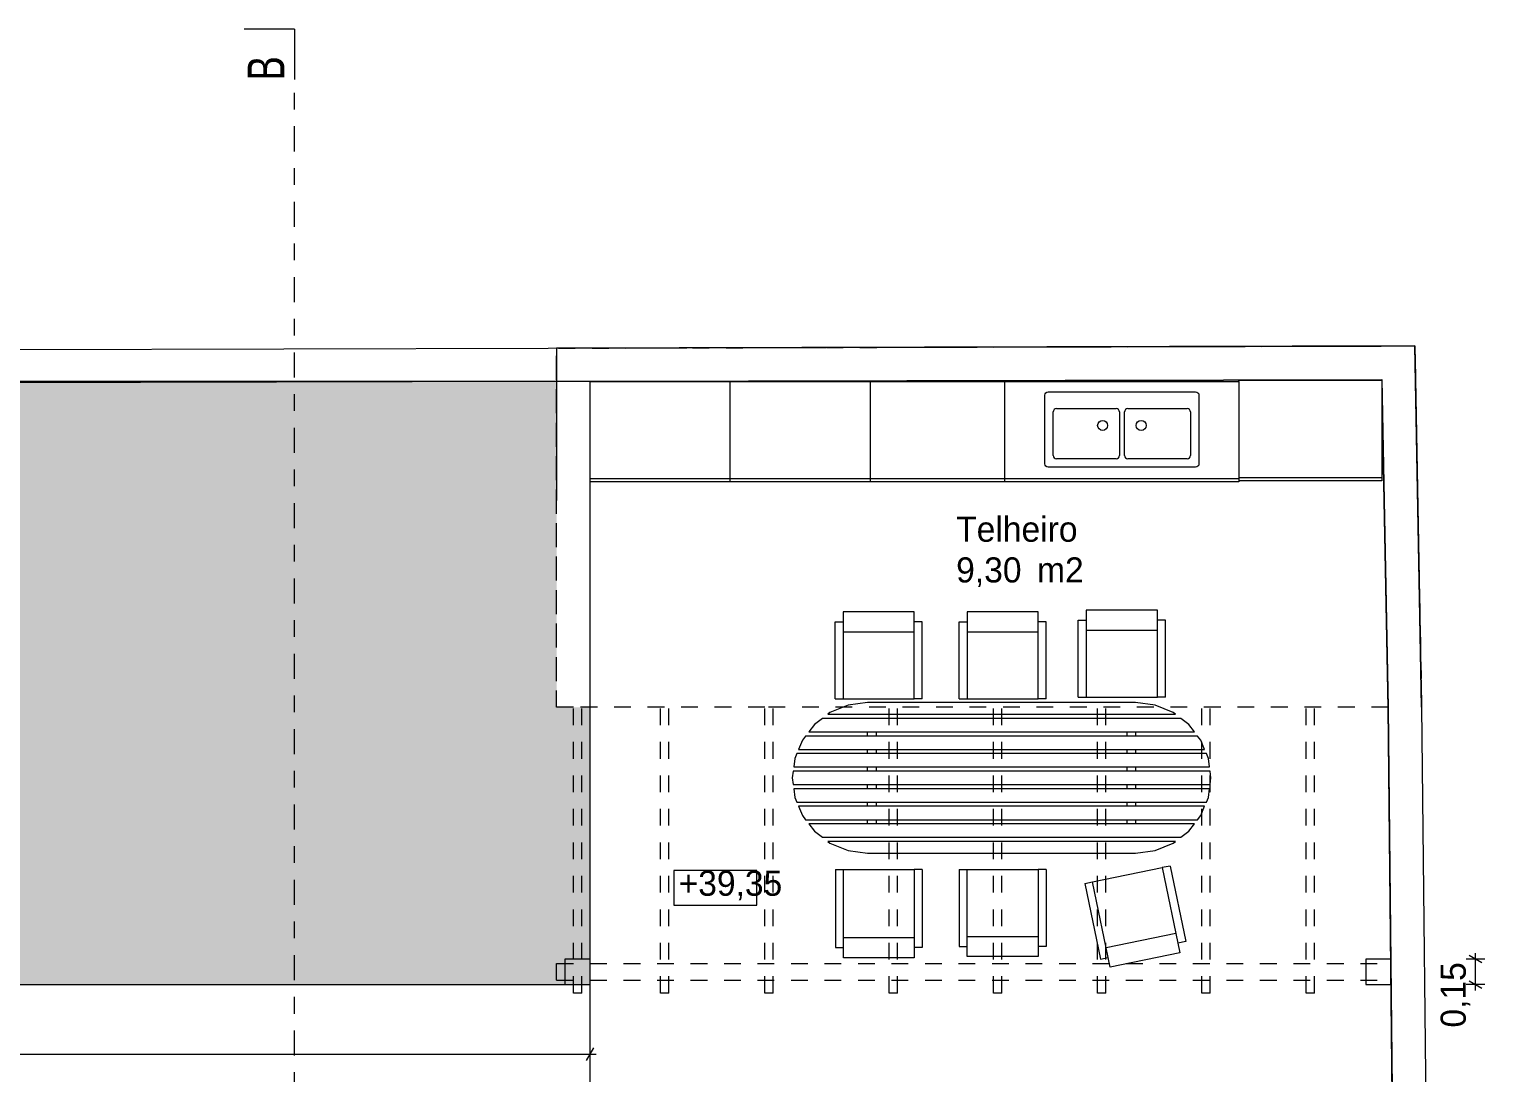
# Model space of a CAD drawing. Header units: metres. Extents: x -111189 to -108577, y -72951 to -72647.
# Drawn here: x -110702.23 to -110693.54, y -72927.33 to -72921.1 of the extents above; entities that cross this region are included whole.
import ezdxf

# ---------------------------------------------------------------- set-up
doc = ezdxf.new("R2010")
doc.units = ezdxf.units.M
doc.header["$MEASUREMENT"] = 0
doc.set_wipeout_variables(frame=1)
for name, pattern in [('Dashed', [0.423333, 0.211667, -0.211667]), ('OTK - Tracejado', [0.08, 0.04, -0.04]), ('OTK - Traço Ponto', [0.2, 0.1, -0.05, 0, -0.05]), ('OTK - Traço Ponto CORTES_ALÇ', [0.6, 0.3, -0.15, 0, -0.15]), ('Wipeout_Contour', [1, 0, -1])]:
    doc.linetypes.add(name, pattern=pattern)
for name, color, linetype in [('Planta Piso -1_1_01 - TERRENO PROPOSTO', 7, 'Continuous'), ('Planta Piso -1_1_14 - CORTES.Marcadores', 7, 'Continuous'), ('Planta Piso RC_1_0', 7, 'Continuous'), ('Planta Piso RC_1_01 - TERRENO PROPOSTO', 7, 'Continuous'), ('Planta Piso RC_1_03 - LAJES', 7, 'Continuous'), ('Planta Piso RC_1_05 - PAREDES..35', 7, 'Continuous'), ('Planta Piso RC_1_05 - PILAR', 7, 'Continuous'), ('Planta Piso RC_1_05 - VIGA', 7, 'Continuous'), ('Planta Piso RC_1_07 - MUROS', 7, 'Continuous'), ('Planta Piso RC_1_08 - EQUIPAMENTO AMOVIVEL', 7, 'Continuous'), ('Planta Piso RC_1_08 - EQUIPAMENTO FIXO', 7, 'Continuous'), ('Planta Piso RC_1_11 - ZONA_ÁREA', 7, 'Continuous'), ('Planta Piso RC_1_12 - COTAS ALTIMÉTRICAS', 7, 'Continuous'), ('Planta Piso RC_1_12 - COTAS GERAIS', 7, 'Continuous'), ('Planta Piso RC_1_14 - CORTES.Marcadores', 7, 'Continuous')]:
    doc.layers.add(name, color=color, linetype=linetype)
doc.styles.add('ESTILO_GERADO_3', font='AGENCYR.TTF')
doc.styles.add('ESTILO_GERADO_4', font='malgunsl.ttf', dxfattribs={"width": 0.8})

msp = doc.modelspace()

# ---------------------------------------------------------------- linework, layer by layer
at = {"layer": 'Planta Piso -1_1_14 - CORTES.Marcadores', "color": 7, "linetype": 'OTK - Traço Ponto CORTES_ALÇ', "lineweight": 5, "ltscale": 0.5}
msp.add_line((-110700.6481, -72943.4289), (-110700.6481, -72921.3982), dxfattribs=at)
at = {"layer": 'Planta Piso RC_1_0', "color": 7, "linetype": 'Continuous', "lineweight": 13, "ltscale": 1000, "flags": 128}
for points in [[(-110694.1544, -72923.2121), (-110698.8826, -72923.2127)], [(-110698.8826, -72923.2227), (-110694.1544, -72923.2221)], [(-110694.1544, -72923.2221), (-110694.1544, -72923.2121)]]:
    msp.add_lwpolyline(points, dxfattribs=at)
at = {"layer": 'Planta Piso RC_1_01 - TERRENO PROPOSTO', "color": 7, "linetype": 'Continuous', "lineweight": 13, "ltscale": 1000, "flags": 128}
msp.add_lwpolyline([(-110702.3946, -72928.0039), (-110702.1856, -72928.0039), (-110701.8918, -72928.0039), (-110701.7309, -72928.0039), (-110701.4294, -72928.0039), (-110701.3486, -72928.0039), (-110700.8988, -72928.0039), (-110700.3682, -72928.0039), (-110698.8812, -72928.0039), (-110698.8813, -72927.6677), (-110698.8813, -72927.6287), (-110698.8826, -72923.2036), (-110701.4139, -72923.2036), (-110701.453, -72923.2036), (-110701.767, -72923.2036), (-110703.1305, -72923.2036)], dxfattribs=at)
at = {"layer": 'Planta Piso RC_1_03 - LAJES', "color": 7, "linetype": 'Continuous', "lineweight": 13, "ltscale": 1000, "flags": 128}
msp.add_lwpolyline([(-110708.8326, -72926.8039), (-110698.8826, -72926.8039), (-110698.8826, -72923.2031), (-110694.1544, -72923.1921), (-110694.1169, -72925.1528), (-110694.0871, -72928.0039), (-110697.6826, -72928.0039), (-110698.8826, -72928.0039), (-110708.8326, -72928.0039)], close=True, dxfattribs=at)
at = {"layer": 'Planta Piso RC_1_05 - PAREDES..35', "color": 7, "linetype": 'Continuous', "lineweight": 20, "ltscale": 1000, "flags": 128}
for points in [[(-110693.9582, -72922.9906), (-110699.0826, -72923.004)], [(-110699.0826, -72923.004), (-110699.0826, -72923.2019)], [(-110693.917, -72925.149), (-110693.9582, -72922.9906)], [(-110699.0826, -72923.2019), (-110699.0826, -72923.9135)], [(-110698.8826, -72923.2014), (-110694.1544, -72923.1912)], [(-110698.8826, -72923.2127), (-110698.8826, -72923.2014)], [(-110694.1544, -72923.1912), (-110694.117, -72925.149)], [(-110698.8826, -72923.9135), (-110698.8826, -72923.2227)]]:
    msp.add_lwpolyline(points, dxfattribs=at)
at = {"layer": 'Planta Piso RC_1_05 - PILAR', "color": 7, "linetype": 'Continuous', "lineweight": 13, "ltscale": 1000, "flags": 128}
for points in [[(-110699.0326, -72926.8039), (-110698.8826, -72926.8039), (-110698.8826, -72926.6539), (-110699.0326, -72926.6539)], [(-110694.2497, -72926.8039), (-110694.0997, -72926.8039), (-110694.0997, -72926.6539), (-110694.2497, -72926.6539)]]:
    msp.add_lwpolyline(points, close=True, dxfattribs=at)
at = {"layer": 'Planta Piso RC_1_05 - VIGA', "color": 7, "linetype": 'OTK - Tracejado', "lineweight": 13, "ltscale": 1000}
for p, q in [((-110699.0826, -72923.004), (-110693.9582, -72922.9906)), ((-110693.9582, -72922.9906), (-110693.917, -72925.149)), ((-110694.0997, -72926.7789), (-110694.0997, -72926.6789))]:
    msp.add_line(p, q, dxfattribs=at)
at = {"layer": 'Planta Piso RC_1_05 - VIGA', "color": 7, "linetype": 'OTK - Traço Ponto', "lineweight": 13, "ltscale": 1000}
for p, q in [((-110699.0826, -72923.004), (-110693.9582, -72922.9906)), ((-110693.9582, -72922.9906), (-110693.917, -72925.149))]:
    msp.add_line(p, q, dxfattribs=at)
at = {"layer": 'Planta Piso RC_1_05 - VIGA', "color": 7, "linetype": 'OTK - Tracejado', "lineweight": 13, "ltscale": 0.8}
for p, q in [((-110699.0826, -72925.149), (-110699.0826, -72923.004)), ((-110698.9826, -72925.149), (-110699.0826, -72925.149))]:
    msp.add_line(p, q, dxfattribs=at)
at = {"layer": 'Planta Piso RC_1_05 - VIGA', "color": 7, "linetype": 'OTK - Tracejado', "lineweight": 13, "ltscale": 0.65}
for p, q in [((-110698.9826, -72926.8558), (-110698.9826, -72925.149)), ((-110698.9826, -72926.8558), (-110698.9826, -72925.149)), ((-110698.9326, -72926.8558), (-110698.9326, -72925.149)), ((-110698.4616, -72926.8558), (-110698.4616, -72925.149)), ((-110698.4616, -72926.8558), (-110698.4616, -72925.149)), ((-110698.4116, -72926.8558), (-110698.4116, -72925.149)), ((-110697.8391, -72926.8558), (-110697.8391, -72925.149)), ((-110697.8391, -72926.8558), (-110697.8391, -72925.149)), ((-110697.7891, -72926.8558), (-110697.7891, -72925.149)), ((-110697.0972, -72926.8558), (-110697.0972, -72925.149)), ((-110697.0972, -72926.8558), (-110697.0972, -72925.149)), ((-110697.0472, -72926.8558), (-110697.0472, -72925.149)), ((-110696.4747, -72926.8558), (-110696.4747, -72925.149)), ((-110696.4747, -72926.8558), (-110696.4747, -72925.149)), ((-110696.4247, -72926.8558), (-110696.4247, -72925.149)), ((-110695.8528, -72926.8558), (-110695.8528, -72925.149)), ((-110695.8528, -72926.8558), (-110695.8528, -72925.149)), ((-110695.8028, -72926.8558), (-110695.8028, -72925.149)), ((-110695.2297, -72926.8558), (-110695.2297, -72925.149)), ((-110695.2297, -72926.8558), (-110695.2297, -72925.149)), ((-110695.1797, -72926.8558), (-110695.1797, -72925.149)), ((-110694.6065, -72926.8558), (-110694.6065, -72925.149)), ((-110694.6065, -72926.8558), (-110694.6065, -72925.149)), ((-110694.5565, -72926.8558), (-110694.5565, -72925.149)), ((-110699.0826, -72926.6789), (-110694.0997, -72926.6789)), ((-110699.0826, -72926.7789), (-110699.0826, -72926.6789)), ((-110699.0826, -72926.6789), (-110694.0997, -72926.6789)), ((-110699.0826, -72926.7789), (-110694.0997, -72926.7789)), ((-110698.9326, -72926.8558), (-110698.9826, -72926.8558)), ((-110698.4116, -72926.8558), (-110698.4616, -72926.8558)), ((-110697.7891, -72926.8558), (-110697.8391, -72926.8558)), ((-110697.0472, -72926.8558), (-110697.0972, -72926.8558)), ((-110696.4247, -72926.8558), (-110696.4747, -72926.8558)), ((-110695.8028, -72926.8558), (-110695.8528, -72926.8558)), ((-110695.1797, -72926.8558), (-110695.2297, -72926.8558)), ((-110694.5565, -72926.8558), (-110694.6065, -72926.8558))]:
    msp.add_line(p, q, dxfattribs=at)
at = {"layer": 'Planta Piso RC_1_05 - VIGA', "color": 7, "linetype": 'OTK - Tracejado', "lineweight": 13, "ltscale": 0.65, "flags": 128}
msp.add_lwpolyline([(-110694.117, -72925.149), (-110697.8391, -72925.149)], dxfattribs=at)
at = {"layer": 'Planta Piso RC_1_07 - MUROS', "color": 7, "linetype": 'Continuous', "lineweight": 13, "ltscale": 1000, "flags": 128}
for points in [[(-110713.8433, -72942.2934), (-110713.797, -72929.3572), (-110713.8687, -72925.9698), (-110713.9291, -72923.117), (-110713.9337, -72922.8998), (-110713.7168, -72922.9132), (-110711.3042, -72923.0617), (-110708.9644, -72922.99), (-110703.8707, -72923.0157), (-110699.1326, -72923.0041), (-110694.1582, -72922.9912), (-110693.9582, -72922.9906), (-110693.9544, -72923.1883), (-110693.917, -72925.149), (-110693.8845, -72928.2538), (-110693.8574, -72933.6408), (-110693.8283, -72939.4405)], [(-110699.0826, -72923.2036), (-110699.1321, -72923.2037), (-110704.0024, -72923.2151), (-110708.9583, -72923.1899), (-110711.2999, -72923.2623), (-110713.7291, -72923.1128), (-110713.6684, -72925.9822), (-110713.5973, -72929.3402), (-110713.6433, -72942.2934)], [(-110694.0283, -72939.4405), (-110694.0572, -72933.6849), (-110694.0845, -72928.2558), (-110694.1169, -72925.1528), (-110694.1544, -72923.1921), (-110698.8826, -72923.2031)]]:
    msp.add_lwpolyline(points, dxfattribs=at)
at = {"layer": 'Planta Piso RC_1_08 - EQUIPAMENTO AMOVIVEL', "color": 7, "linetype": 'Continuous', "lineweight": 13, "ltscale": 1000}
for p, q in [((-110695.0045, -72923.2599), (-110695.0045, -72923.2455)), ((-110695.0045, -72923.2455), (-110694.987, -72923.2455)), ((-110695.0045, -72923.2744), (-110695.0045, -72923.2599)), ((-110695.0045, -72923.2599), (-110694.987, -72923.2599)), ((-110695.0045, -72923.2744), (-110695.0045, -72923.7497)), ((-110694.293, -72923.2744), (-110695.0045, -72923.2744)), ((-110695.0045, -72923.7209), (-110695.0045, -72923.2744)), ((-110695.0045, -72923.2744), (-110694.987, -72923.2744)), ((-110694.987, -72923.2455), (-110694.293, -72923.2455)), ((-110694.987, -72923.2599), (-110694.293, -72923.2599)), ((-110694.987, -72923.7209), (-110694.987, -72923.2744)), ((-110694.987, -72923.2744), (-110694.293, -72923.2744)), ((-110694.9695, -72923.2744), (-110694.9695, -72923.7209)), ((-110694.6662, -72923.7209), (-110694.6662, -72923.2744)), ((-110694.6312, -72923.7209), (-110694.6312, -72923.2744)), ((-110694.328, -72923.2744), (-110694.328, -72923.7209)), ((-110694.3105, -72923.7209), (-110694.3105, -72923.2744)), ((-110694.293, -72923.2599), (-110694.293, -72923.2455)), ((-110694.293, -72923.2744), (-110694.293, -72923.2599)), ((-110694.293, -72923.7497), (-110694.293, -72923.2744)), ((-110694.293, -72923.7209), (-110694.293, -72923.2744)), ((-110694.9537, -72923.3002), (-110694.954, -72923.3018)), ((-110694.954, -72923.3018), (-110694.954, -72923.3027)), ((-110694.954, -72923.3027), (-110694.954, -72923.6927)), ((-110694.9532, -72923.2987), (-110694.9537, -72923.3002)), ((-110694.9524, -72923.2973), (-110694.9532, -72923.2987)), ((-110694.9513, -72923.2961), (-110694.9524, -72923.2973)), ((-110694.9501, -72923.295), (-110694.9513, -72923.2961)), ((-110694.9487, -72923.2942), (-110694.9501, -72923.295)), ((-110694.9472, -72923.2937), (-110694.9487, -72923.2942)), ((-110694.9456, -72923.2934), (-110694.9472, -72923.2937)), ((-110694.9448, -72923.2934), (-110694.9456, -72923.2934)), ((-110694.6877, -72923.2934), (-110694.9448, -72923.2934)), ((-110694.9393, -72923.3228), (-110694.9393, -72923.3102)), ((-110694.9393, -72923.3102), (-110694.6971, -72923.3102)), ((-110694.6971, -72923.3228), (-110694.9393, -72923.3228)), ((-110694.9393, -72923.359), (-110694.9393, -72923.3463)), ((-110694.9393, -72923.3463), (-110694.6971, -72923.3463)), ((-110694.6971, -72923.359), (-110694.9393, -72923.359)), ((-110694.6971, -72923.3102), (-110694.6971, -72923.3228)), ((-110694.6971, -72923.3463), (-110694.6971, -72923.359)), ((-110694.6869, -72923.2934), (-110694.6877, -72923.2934)), ((-110694.6853, -72923.2937), (-110694.6869, -72923.2934)), ((-110694.6838, -72923.2942), (-110694.6853, -72923.2937)), ((-110694.6824, -72923.295), (-110694.6838, -72923.2942)), ((-110694.6811, -72923.2961), (-110694.6824, -72923.295)), ((-110694.6801, -72923.2973), (-110694.6811, -72923.2961)), ((-110694.6793, -72923.2987), (-110694.6801, -72923.2973)), ((-110694.6787, -72923.3002), (-110694.6793, -72923.2987)), ((-110694.6785, -72923.3018), (-110694.6787, -72923.3002)), ((-110694.6785, -72923.3027), (-110694.6785, -72923.3018)), ((-110694.6785, -72923.6927), (-110694.6785, -72923.3027)), ((-110694.6161, -72923.3002), (-110694.6164, -72923.3018)), ((-110694.6164, -72923.3018), (-110694.6164, -72923.3027)), ((-110694.6164, -72923.3027), (-110694.6164, -72923.6927)), ((-110694.6156, -72923.2987), (-110694.6161, -72923.3002)), ((-110694.6148, -72923.2973), (-110694.6156, -72923.2987)), ((-110694.6137, -72923.2961), (-110694.6148, -72923.2973)), ((-110694.6125, -72923.295), (-110694.6137, -72923.2961)), ((-110694.6111, -72923.2942), (-110694.6125, -72923.295)), ((-110694.6096, -72923.2937), (-110694.6111, -72923.2942)), ((-110694.608, -72923.2934), (-110694.6096, -72923.2937)), ((-110694.6072, -72923.2934), (-110694.608, -72923.2934)), ((-110694.3501, -72923.2934), (-110694.6072, -72923.2934)), ((-110694.6017, -72923.3228), (-110694.6017, -72923.3102)), ((-110694.6017, -72923.3102), (-110694.3596, -72923.3102)), ((-110694.3596, -72923.3228), (-110694.6017, -72923.3228)), ((-110694.6017, -72923.359), (-110694.6017, -72923.3463)), ((-110694.6017, -72923.3463), (-110694.3596, -72923.3463)), ((-110694.3596, -72923.359), (-110694.6017, -72923.359)), ((-110694.3596, -72923.3102), (-110694.3596, -72923.3228)), ((-110694.3596, -72923.3463), (-110694.3596, -72923.359)), ((-110694.3493, -72923.2934), (-110694.3501, -72923.2934)), ((-110694.3477, -72923.2937), (-110694.3493, -72923.2934)), ((-110694.3462, -72923.2942), (-110694.3477, -72923.2937)), ((-110694.3448, -72923.295), (-110694.3462, -72923.2942)), ((-110694.3436, -72923.2961), (-110694.3448, -72923.295)), ((-110694.3425, -72923.2973), (-110694.3436, -72923.2961)), ((-110694.3417, -72923.2987), (-110694.3425, -72923.2973)), ((-110694.3412, -72923.3002), (-110694.3417, -72923.2987)), ((-110694.3409, -72923.3018), (-110694.3412, -72923.3002)), ((-110694.3409, -72923.3027), (-110694.3409, -72923.3018)), ((-110694.3409, -72923.6927), (-110694.3409, -72923.3027)), ((-110694.9393, -72923.3951), (-110694.9393, -72923.3825)), ((-110694.9393, -72923.3825), (-110694.6971, -72923.3825)), ((-110694.6971, -72923.3951), (-110694.9393, -72923.3951)), ((-110694.9393, -72923.4312), (-110694.9393, -72923.4186)), ((-110694.9393, -72923.4186), (-110694.6971, -72923.4186)), ((-110694.6971, -72923.4312), (-110694.9393, -72923.4312)), ((-110694.9384, -72923.4679), (-110694.9384, -72923.4548)), ((-110694.9384, -72923.4548), (-110694.6971, -72923.4548)), ((-110694.6971, -72923.3825), (-110694.6971, -72923.3951)), ((-110694.6971, -72923.4186), (-110694.6971, -72923.4312)), ((-110694.6971, -72923.4548), (-110694.6971, -72923.4679)), ((-110694.6017, -72923.3951), (-110694.6017, -72923.3825)), ((-110694.6017, -72923.3825), (-110694.3596, -72923.3825)), ((-110694.3596, -72923.3951), (-110694.6017, -72923.3951)), ((-110694.6017, -72923.4312), (-110694.6017, -72923.4186)), ((-110694.6017, -72923.4186), (-110694.3596, -72923.4186)), ((-110694.3596, -72923.4312), (-110694.6017, -72923.4312)), ((-110694.6008, -72923.4679), (-110694.6008, -72923.4548)), ((-110694.6008, -72923.4548), (-110694.3596, -72923.4548)), ((-110694.3596, -72923.3825), (-110694.3596, -72923.3951)), ((-110694.3596, -72923.4186), (-110694.3596, -72923.4312)), ((-110694.3596, -72923.4548), (-110694.3596, -72923.4679)), ((-110694.9393, -72923.5035), (-110694.9393, -72923.4909)), ((-110694.9393, -72923.4909), (-110694.6971, -72923.4909)), ((-110694.6971, -72923.5035), (-110694.9393, -72923.5035)), ((-110694.9393, -72923.5397), (-110694.9393, -72923.527)), ((-110694.9393, -72923.527), (-110694.6971, -72923.527)), ((-110694.6971, -72923.5397), (-110694.9393, -72923.5397)), ((-110694.6971, -72923.4679), (-110694.9384, -72923.4679)), ((-110694.6971, -72923.4909), (-110694.6971, -72923.5035)), ((-110694.6971, -72923.527), (-110694.6971, -72923.5397)), ((-110694.6017, -72923.5035), (-110694.6017, -72923.4909)), ((-110694.6017, -72923.4909), (-110694.3596, -72923.4909)), ((-110694.3596, -72923.5035), (-110694.6017, -72923.5035)), ((-110694.6017, -72923.5397), (-110694.6017, -72923.527)), ((-110694.6017, -72923.527), (-110694.3596, -72923.527)), ((-110694.3596, -72923.5397), (-110694.6017, -72923.5397)), ((-110694.3596, -72923.4679), (-110694.6008, -72923.4679)), ((-110694.3596, -72923.4909), (-110694.3596, -72923.5035)), ((-110694.3596, -72923.527), (-110694.3596, -72923.5397)), ((-110694.9393, -72923.5758), (-110694.9393, -72923.5632)), ((-110694.9393, -72923.5632), (-110694.6971, -72923.5632)), ((-110694.6971, -72923.5758), (-110694.9393, -72923.5758)), ((-110694.9393, -72923.6119), (-110694.9393, -72923.5993)), ((-110694.9393, -72923.5993), (-110694.6971, -72923.5993)), ((-110694.6971, -72923.6119), (-110694.9393, -72923.6119)), ((-110694.9393, -72923.6481), (-110694.9393, -72923.6355)), ((-110694.9393, -72923.6355), (-110694.6971, -72923.6355)), ((-110694.6971, -72923.5632), (-110694.6971, -72923.5758)), ((-110694.6971, -72923.5993), (-110694.6971, -72923.6119)), ((-110694.6971, -72923.6355), (-110694.6971, -72923.6481)), ((-110694.6017, -72923.5758), (-110694.6017, -72923.5632)), ((-110694.6017, -72923.5632), (-110694.3596, -72923.5632)), ((-110694.3596, -72923.5758), (-110694.6017, -72923.5758)), ((-110694.6017, -72923.6119), (-110694.6017, -72923.5993)), ((-110694.6017, -72923.5993), (-110694.3596, -72923.5993)), ((-110694.3596, -72923.6119), (-110694.6017, -72923.6119)), ((-110694.6017, -72923.6481), (-110694.6017, -72923.6355)), ((-110694.6017, -72923.6355), (-110694.3596, -72923.6355)), ((-110694.3596, -72923.5632), (-110694.3596, -72923.5758)), ((-110694.3596, -72923.5993), (-110694.3596, -72923.6119)), ((-110694.3596, -72923.6355), (-110694.3596, -72923.6481)), ((-110695.0045, -72923.7353), (-110695.0045, -72923.7209)), ((-110695.0045, -72923.7209), (-110694.987, -72923.7209)), ((-110694.987, -72923.7209), (-110694.9695, -72923.7209)), ((-110694.9695, -72923.7209), (-110694.6662, -72923.7209)), ((-110694.954, -72923.6927), (-110694.954, -72923.6935)), ((-110694.954, -72923.6935), (-110694.9537, -72923.6951)), ((-110694.9537, -72923.6951), (-110694.9532, -72923.6966)), ((-110694.9532, -72923.6966), (-110694.9524, -72923.698)), ((-110694.9524, -72923.698), (-110694.9513, -72923.6993)), ((-110694.9513, -72923.6993), (-110694.9501, -72923.7003)), ((-110694.9501, -72923.7003), (-110694.9487, -72923.7011)), ((-110694.9487, -72923.7011), (-110694.9472, -72923.7017)), ((-110694.9472, -72923.7017), (-110694.9456, -72923.7019)), ((-110694.9456, -72923.7019), (-110694.9448, -72923.7019)), ((-110694.9448, -72923.7019), (-110694.6877, -72923.7019)), ((-110694.6971, -72923.6481), (-110694.9393, -72923.6481)), ((-110694.9393, -72923.6842), (-110694.9393, -72923.6716)), ((-110694.9393, -72923.6716), (-110694.6971, -72923.6716)), ((-110694.6971, -72923.6842), (-110694.9393, -72923.6842)), ((-110694.6971, -72923.6716), (-110694.6971, -72923.6842)), ((-110694.6877, -72923.7019), (-110694.6869, -72923.7019)), ((-110694.6869, -72923.7019), (-110694.6853, -72923.7017)), ((-110694.6853, -72923.7017), (-110694.6838, -72923.7011)), ((-110694.6838, -72923.7011), (-110694.6824, -72923.7003)), ((-110694.6824, -72923.7003), (-110694.6811, -72923.6993)), ((-110694.6811, -72923.6993), (-110694.6801, -72923.698)), ((-110694.6801, -72923.698), (-110694.6793, -72923.6966)), ((-110694.6793, -72923.6966), (-110694.6787, -72923.6951)), ((-110694.6787, -72923.6951), (-110694.6785, -72923.6935)), ((-110694.6785, -72923.6935), (-110694.6785, -72923.6927)), ((-110694.6662, -72923.7209), (-110694.6312, -72923.7209)), ((-110694.6312, -72923.7209), (-110694.328, -72923.7209)), ((-110694.6164, -72923.6927), (-110694.6164, -72923.6935)), ((-110694.6164, -72923.6935), (-110694.6161, -72923.6951)), ((-110694.6161, -72923.6951), (-110694.6156, -72923.6966)), ((-110694.6156, -72923.6966), (-110694.6148, -72923.698)), ((-110694.6148, -72923.698), (-110694.6137, -72923.6993)), ((-110694.6137, -72923.6993), (-110694.6125, -72923.7003)), ((-110694.6125, -72923.7003), (-110694.6111, -72923.7011)), ((-110694.6111, -72923.7011), (-110694.6096, -72923.7017)), ((-110694.6096, -72923.7017), (-110694.608, -72923.7019)), ((-110694.608, -72923.7019), (-110694.6072, -72923.7019)), ((-110694.6072, -72923.7019), (-110694.3501, -72923.7019)), ((-110694.3596, -72923.6481), (-110694.6017, -72923.6481)), ((-110694.6017, -72923.6842), (-110694.6017, -72923.6716)), ((-110694.6017, -72923.6716), (-110694.3596, -72923.6716)), ((-110694.3596, -72923.6842), (-110694.6017, -72923.6842)), ((-110694.3596, -72923.6716), (-110694.3596, -72923.6842)), ((-110694.3501, -72923.7019), (-110694.3493, -72923.7019)), ((-110694.3493, -72923.7019), (-110694.3477, -72923.7017)), ((-110694.3477, -72923.7017), (-110694.3462, -72923.7011)), ((-110694.3462, -72923.7011), (-110694.3448, -72923.7003)), ((-110694.3448, -72923.7003), (-110694.3436, -72923.6993)), ((-110694.3436, -72923.6993), (-110694.3425, -72923.698)), ((-110694.3425, -72923.698), (-110694.3417, -72923.6966)), ((-110694.3417, -72923.6966), (-110694.3412, -72923.6951)), ((-110694.3412, -72923.6951), (-110694.3409, -72923.6935)), ((-110694.3409, -72923.6935), (-110694.3409, -72923.6927)), ((-110694.328, -72923.7209), (-110694.3105, -72923.7209)), ((-110694.3105, -72923.7209), (-110694.293, -72923.7209)), ((-110694.293, -72923.7353), (-110694.293, -72923.7209)), ((-110695.0045, -72923.7641), (-110695.0045, -72923.7353)), ((-110695.0045, -72923.7353), (-110694.987, -72923.7353)), ((-110695.0045, -72923.7497), (-110694.8782, -72923.7497)), ((-110695.0045, -72923.7641), (-110694.987, -72923.7641)), ((-110694.987, -72923.7353), (-110694.293, -72923.7353)), ((-110694.987, -72923.7641), (-110694.293, -72923.7641)), ((-110694.8798, -72923.7497), (-110694.8765, -72923.7555)), ((-110694.8782, -72923.7497), (-110694.8798, -72923.7497)), ((-110694.8782, -72923.7497), (-110694.8415, -72923.7497)), ((-110694.8782, -72923.7497), (-110694.8741, -72923.7555)), ((-110694.8732, -72923.7555), (-110694.8765, -72923.7555)), ((-110694.8741, -72923.7555), (-110694.8699, -72923.7555)), ((-110694.8699, -72923.7555), (-110694.8732, -72923.7555)), ((-110694.8732, -72923.7555), (-110694.8732, -72923.7612)), ((-110694.8699, -72923.7612), (-110694.8732, -72923.7612)), ((-110694.8699, -72923.7555), (-110694.8498, -72923.7555)), ((-110694.8699, -72923.7555), (-110694.8699, -72923.7612)), ((-110694.8699, -72923.7612), (-110694.8633, -72923.7612)), ((-110694.8633, -72923.7612), (-110694.8564, -72923.7612)), ((-110694.8633, -72923.7612), (-110694.8633, -72923.767)), ((-110694.8633, -72923.767), (-110694.8633, -72923.7641)), ((-110694.8633, -72923.7699), (-110694.8633, -72923.767)), ((-110694.8633, -72923.767), (-110694.8564, -72923.767)), ((-110694.8633, -72923.7699), (-110694.8564, -72923.7699)), ((-110694.8564, -72923.7612), (-110694.8498, -72923.7612)), ((-110694.8564, -72923.767), (-110694.8564, -72923.7612)), ((-110694.8564, -72923.767), (-110694.8564, -72923.7641)), ((-110694.8564, -72923.7699), (-110694.8564, -72923.767)), ((-110694.8465, -72923.7555), (-110694.8498, -72923.7555)), ((-110694.8498, -72923.7555), (-110694.8456, -72923.7555)), ((-110694.8498, -72923.7612), (-110694.8498, -72923.7555)), ((-110694.8465, -72923.7612), (-110694.8498, -72923.7612)), ((-110694.8465, -72923.7555), (-110694.8465, -72923.7612)), ((-110694.8456, -72923.7555), (-110694.8415, -72923.7497)), ((-110694.8432, -72923.7555), (-110694.8456, -72923.7555)), ((-110694.8399, -72923.7497), (-110694.8432, -72923.7555)), ((-110694.8399, -72923.7497), (-110694.8415, -72923.7497)), ((-110694.8415, -72923.7497), (-110694.7942, -72923.7497)), ((-110694.7958, -72923.7497), (-110694.7925, -72923.7555)), ((-110694.7942, -72923.7497), (-110694.7958, -72923.7497)), ((-110694.7942, -72923.7497), (-110694.7575, -72923.7497)), ((-110694.7942, -72923.7497), (-110694.7901, -72923.7555)), ((-110694.7901, -72923.7555), (-110694.7925, -72923.7555)), ((-110694.7901, -72923.7555), (-110694.786, -72923.7555)), ((-110694.7892, -72923.7555), (-110694.7892, -72923.7612)), ((-110694.786, -72923.7555), (-110694.7892, -72923.7555)), ((-110694.786, -72923.7612), (-110694.7892, -72923.7612)), ((-110694.786, -72923.7555), (-110694.7658, -72923.7555)), ((-110694.786, -72923.7555), (-110694.786, -72923.7612)), ((-110694.786, -72923.7612), (-110694.7794, -72923.7612)), ((-110694.7794, -72923.7612), (-110694.7724, -72923.7612)), ((-110694.7794, -72923.7612), (-110694.7794, -72923.767)), ((-110694.7794, -72923.767), (-110694.7794, -72923.7641)), ((-110694.7794, -72923.7699), (-110694.7794, -72923.767)), ((-110694.7794, -72923.767), (-110694.7724, -72923.767)), ((-110694.7794, -72923.7699), (-110694.7724, -72923.7699)), ((-110694.7724, -72923.7612), (-110694.7658, -72923.7612)), ((-110694.7724, -72923.767), (-110694.7724, -72923.7612)), ((-110694.7724, -72923.767), (-110694.7724, -72923.7641)), ((-110694.7724, -72923.7699), (-110694.7724, -72923.767)), ((-110694.7626, -72923.7555), (-110694.7658, -72923.7555)), ((-110694.7658, -72923.7555), (-110694.7617, -72923.7555)), ((-110694.7658, -72923.7612), (-110694.7658, -72923.7555)), ((-110694.7626, -72923.7612), (-110694.7658, -72923.7612)), ((-110694.7626, -72923.7555), (-110694.7626, -72923.7612)), ((-110694.7617, -72923.7555), (-110694.7575, -72923.7497)), ((-110694.7592, -72923.7555), (-110694.7617, -72923.7555)), ((-110694.7559, -72923.7497), (-110694.7592, -72923.7555)), ((-110694.7559, -72923.7497), (-110694.7575, -72923.7497)), ((-110694.7575, -72923.7497), (-110694.456, -72923.7497)), ((-110694.5251, -72923.7612), (-110694.5251, -72923.767)), ((-110694.5181, -72923.7612), (-110694.5251, -72923.7612)), ((-110694.5251, -72923.767), (-110694.5251, -72923.7641)), ((-110694.5251, -72923.7699), (-110694.5251, -72923.767)), ((-110694.5251, -72923.767), (-110694.5181, -72923.767)), ((-110694.5251, -72923.7699), (-110694.5181, -72923.7699)), ((-110694.5181, -72923.767), (-110694.5181, -72923.7612)), ((-110694.5181, -72923.767), (-110694.5181, -72923.7641)), ((-110694.5181, -72923.7699), (-110694.5181, -72923.767)), ((-110694.4576, -72923.7497), (-110694.4543, -72923.7555)), ((-110694.456, -72923.7497), (-110694.4576, -72923.7497)), ((-110694.456, -72923.7497), (-110694.4193, -72923.7497)), ((-110694.456, -72923.7497), (-110694.4518, -72923.7555)), ((-110694.4509, -72923.7555), (-110694.4543, -72923.7555)), ((-110694.4518, -72923.7555), (-110694.4477, -72923.7555)), ((-110694.4509, -72923.7555), (-110694.4509, -72923.7612)), ((-110694.4477, -72923.7555), (-110694.4509, -72923.7555)), ((-110694.4477, -72923.7612), (-110694.4509, -72923.7612)), ((-110694.4477, -72923.7555), (-110694.4275, -72923.7555)), ((-110694.4477, -72923.7555), (-110694.4477, -72923.7612)), ((-110694.4477, -72923.7612), (-110694.4411, -72923.7612)), ((-110694.4411, -72923.7612), (-110694.4341, -72923.7612)), ((-110694.4411, -72923.7612), (-110694.4411, -72923.767)), ((-110694.4411, -72923.767), (-110694.4411, -72923.7641)), ((-110694.4411, -72923.7699), (-110694.4411, -72923.767)), ((-110694.4411, -72923.767), (-110694.4341, -72923.767)), ((-110694.4411, -72923.7699), (-110694.4341, -72923.7699)), ((-110694.4341, -72923.7612), (-110694.4275, -72923.7612)), ((-110694.4341, -72923.767), (-110694.4341, -72923.7612)), ((-110694.4341, -72923.767), (-110694.4341, -72923.7641)), ((-110694.4341, -72923.7699), (-110694.4341, -72923.767)), ((-110694.4234, -72923.7555), (-110694.4275, -72923.7555)), ((-110694.4275, -72923.7555), (-110694.4234, -72923.7555)), ((-110694.4275, -72923.7612), (-110694.4275, -72923.7555)), ((-110694.4243, -72923.7612), (-110694.4275, -72923.7612)), ((-110694.4243, -72923.7555), (-110694.4243, -72923.7612)), ((-110694.4234, -72923.7555), (-110694.4193, -72923.7497)), ((-110694.421, -72923.7555), (-110694.4234, -72923.7555)), ((-110694.4177, -72923.7497), (-110694.421, -72923.7555)), ((-110694.4177, -72923.7497), (-110694.4193, -72923.7497)), ((-110694.4193, -72923.7497), (-110694.293, -72923.7497)), ((-110694.293, -72923.7641), (-110694.293, -72923.7353))]:
    msp.add_line(p, q, dxfattribs=at)
at = {"layer": 'Planta Piso RC_1_08 - EQUIPAMENTO AMOVIVEL', "color": 8, "linetype": 'Continuous', "lineweight": 13, "ltscale": 1000}
for p, q in [((-110696.9471, -72924.5782), (-110697.3714, -72924.5782)), ((-110697.3714, -72924.5782), (-110697.3714, -72925.0982)), ((-110696.9471, -72925.0982), (-110696.9471, -72924.5782)), ((-110696.2069, -72924.5782), (-110696.6312, -72924.5782)), ((-110696.6312, -72924.5782), (-110696.6312, -72925.0982)), ((-110696.2069, -72925.0982), (-110696.2069, -72924.5782)), ((-110695.4951, -72924.5682), (-110695.9194, -72924.5682)), ((-110695.9194, -72924.5682), (-110695.9194, -72925.0882)), ((-110695.4951, -72925.0882), (-110695.4951, -72924.5682)), ((-110697.4193, -72925.0982), (-110697.4193, -72924.638)), ((-110697.4193, -72924.638), (-110697.3714, -72924.638)), ((-110696.8993, -72924.638), (-110696.9471, -72924.638)), ((-110696.8993, -72925.0982), (-110696.8993, -72924.638)), ((-110696.6791, -72925.0982), (-110696.6791, -72924.638)), ((-110696.6791, -72924.638), (-110696.6312, -72924.638)), ((-110696.1591, -72924.638), (-110696.2069, -72924.638)), ((-110696.1591, -72925.0982), (-110696.1591, -72924.638)), ((-110695.9672, -72925.0882), (-110695.9672, -72924.628)), ((-110695.9672, -72924.628), (-110695.9194, -72924.628)), ((-110695.4472, -72924.628), (-110695.4951, -72924.628)), ((-110695.4472, -72925.0882), (-110695.4472, -72924.628)), ((-110697.3714, -72924.6978), (-110696.9471, -72924.6978)), ((-110696.6312, -72924.6978), (-110696.2069, -72924.6978)), ((-110695.9194, -72924.6878), (-110695.4951, -72924.6878)), ((-110697.4193, -72925.0982), (-110697.3714, -72925.0982)), ((-110697.3714, -72925.0982), (-110696.9471, -72925.0982)), ((-110696.8993, -72925.0982), (-110696.9471, -72925.0982)), ((-110696.6791, -72925.0982), (-110696.6312, -72925.0982)), ((-110696.6312, -72925.0982), (-110696.2069, -72925.0982)), ((-110696.1591, -72925.0982), (-110696.2069, -72925.0982)), ((-110695.9672, -72925.0882), (-110695.9194, -72925.0882)), ((-110695.9194, -72925.0882), (-110695.4951, -72925.0882)), ((-110695.4472, -72925.0882), (-110695.4951, -72925.0882)), ((-110697.4503, -72925.1807), (-110697.463, -72925.1904)), ((-110697.463, -72925.1904), (-110695.3877, -72925.1904)), ((-110697.3418, -72925.1358), (-110697.4503, -72925.1807)), ((-110697.2253, -72925.1204), (-110697.3418, -72925.1358)), ((-110695.6253, -72925.1204), (-110697.2253, -72925.1204)), ((-110695.5089, -72925.1358), (-110695.6253, -72925.1204)), ((-110695.4003, -72925.1807), (-110695.5089, -72925.1358)), ((-110695.3877, -72925.1904), (-110695.4003, -72925.1807)), ((-110697.5435, -72925.2522), (-110697.5767, -72925.2954)), ((-110697.4956, -72925.2154), (-110697.5435, -72925.2522)), ((-110695.3551, -72925.2154), (-110697.4956, -72925.2154)), ((-110695.3071, -72925.2522), (-110695.3551, -72925.2154)), ((-110695.274, -72925.2954), (-110695.3071, -72925.2522)), ((-110697.6151, -72925.3454), (-110697.6378, -72925.4004)), ((-110697.5959, -72925.3204), (-110697.6151, -72925.3454)), ((-110695.2548, -72925.3204), (-110697.5959, -72925.3204)), ((-110697.5767, -72925.2954), (-110695.274, -72925.2954)), ((-110697.2253, -72925.3204), (-110697.2253, -72925.2954)), ((-110697.1753, -72925.2954), (-110697.1753, -72925.3204)), ((-110695.6753, -72925.3204), (-110695.6753, -72925.2954)), ((-110695.6253, -72925.2954), (-110695.6253, -72925.3204)), ((-110695.2356, -72925.3454), (-110695.2548, -72925.3204)), ((-110695.2128, -72925.4004), (-110695.2356, -72925.3454)), ((-110697.66, -72925.454), (-110697.6668, -72925.5054)), ((-110697.6482, -72925.4254), (-110697.66, -72925.454)), ((-110695.2025, -72925.4254), (-110697.6482, -72925.4254)), ((-110697.6378, -72925.4004), (-110695.2128, -72925.4004)), ((-110697.2253, -72925.4254), (-110697.2253, -72925.4004)), ((-110697.1753, -72925.4004), (-110697.1753, -72925.4254)), ((-110695.6753, -72925.4254), (-110695.6753, -72925.4004)), ((-110695.6253, -72925.4004), (-110695.6253, -72925.4254)), ((-110695.1907, -72925.454), (-110695.2025, -72925.4254)), ((-110695.1839, -72925.5054), (-110695.1907, -72925.454)), ((-110697.6701, -72925.5304), (-110697.6753, -72925.5704)), ((-110695.1806, -72925.5304), (-110697.6701, -72925.5304)), ((-110697.6668, -72925.5054), (-110695.1839, -72925.5054)), ((-110697.2253, -72925.5304), (-110697.2253, -72925.5054)), ((-110697.1753, -72925.5054), (-110697.1753, -72925.5304)), ((-110695.6753, -72925.5304), (-110695.6753, -72925.5054)), ((-110695.6253, -72925.5054), (-110695.6253, -72925.5304)), ((-110695.1753, -72925.5704), (-110695.1806, -72925.5304)), ((-110697.6753, -72925.5704), (-110697.6701, -72925.6104)), ((-110697.6701, -72925.6104), (-110695.1806, -72925.6104)), ((-110697.6668, -72925.6354), (-110697.66, -72925.6869)), ((-110695.1839, -72925.6354), (-110697.6668, -72925.6354)), ((-110697.2253, -72925.6354), (-110697.2253, -72925.6104)), ((-110697.1753, -72925.6104), (-110697.1753, -72925.6354)), ((-110695.6753, -72925.6354), (-110695.6753, -72925.6104)), ((-110695.6253, -72925.6104), (-110695.6253, -72925.6354)), ((-110695.1907, -72925.6869), (-110695.1839, -72925.6354)), ((-110695.1806, -72925.6104), (-110695.1753, -72925.5704)), ((-110697.66, -72925.6869), (-110697.6482, -72925.7154)), ((-110697.6482, -72925.7154), (-110695.2025, -72925.7154)), ((-110697.2253, -72925.7404), (-110697.2253, -72925.7154)), ((-110697.1753, -72925.7154), (-110697.1753, -72925.7404)), ((-110695.6753, -72925.7404), (-110695.6753, -72925.7154)), ((-110695.6253, -72925.7154), (-110695.6253, -72925.7404)), ((-110695.2025, -72925.7154), (-110695.1907, -72925.6869)), ((-110697.6378, -72925.7404), (-110697.6151, -72925.7954)), ((-110695.2128, -72925.7404), (-110697.6378, -72925.7404)), ((-110697.6151, -72925.7954), (-110697.5959, -72925.8204)), ((-110695.2548, -72925.8204), (-110695.2356, -72925.7954)), ((-110695.2356, -72925.7954), (-110695.2128, -72925.7404)), ((-110697.5959, -72925.8204), (-110695.2548, -72925.8204)), ((-110695.274, -72925.8454), (-110697.5767, -72925.8454)), ((-110697.5767, -72925.8454), (-110697.5435, -72925.8886)), ((-110697.5435, -72925.8886), (-110697.4956, -72925.9254)), ((-110697.2253, -72925.8454), (-110697.2253, -72925.8204)), ((-110697.1753, -72925.8204), (-110697.1753, -72925.8454)), ((-110695.6753, -72925.8454), (-110695.6753, -72925.8204)), ((-110695.6253, -72925.8204), (-110695.6253, -72925.8454)), ((-110695.3551, -72925.9254), (-110695.3071, -72925.8886)), ((-110695.3071, -72925.8886), (-110695.274, -72925.8454)), ((-110697.4956, -72925.9254), (-110695.3551, -72925.9254)), ((-110697.463, -72925.9504), (-110697.4503, -72925.9602)), ((-110695.3877, -72925.9504), (-110697.463, -72925.9504)), ((-110697.4503, -72925.9602), (-110697.3418, -72926.0051)), ((-110695.5089, -72926.0051), (-110695.4003, -72925.9602)), ((-110695.4003, -72925.9602), (-110695.3877, -72925.9504)), ((-110697.3418, -72926.0051), (-110697.2253, -72926.0204)), ((-110697.2253, -72926.0204), (-110695.6253, -72926.0204)), ((-110695.6253, -72926.0204), (-110695.5089, -72926.0051)), ((-110697.4175, -72926.1169), (-110697.4175, -72926.5842)), ((-110697.4175, -72926.1169), (-110697.3698, -72926.1169)), ((-110697.3698, -72926.1169), (-110696.947, -72926.1169)), ((-110697.3698, -72926.645), (-110697.3698, -72926.1169)), ((-110696.947, -72926.1169), (-110696.947, -72926.645)), ((-110696.8993, -72926.1169), (-110696.947, -72926.1169)), ((-110696.8993, -72926.1169), (-110696.8993, -72926.5842)), ((-110696.6791, -72926.1169), (-110696.6791, -72926.5771)), ((-110696.6791, -72926.1169), (-110696.6312, -72926.1169)), ((-110696.6312, -72926.1169), (-110696.2069, -72926.1169)), ((-110696.6312, -72926.6369), (-110696.6312, -72926.1169)), ((-110696.2069, -72926.1169), (-110696.2069, -72926.6369)), ((-110696.1591, -72926.1169), (-110696.2069, -72926.1169)), ((-110696.1591, -72926.1169), (-110696.1591, -72926.5771)), ((-110695.8817, -72926.1924), (-110695.4661, -72926.1066)), ((-110695.4193, -72926.0969), (-110695.4661, -72926.1066)), ((-110695.4661, -72926.1066), (-110695.3609, -72926.6158)), ((-110695.4193, -72926.0969), (-110695.3262, -72926.5476)), ((-110695.9285, -72926.2021), (-110695.8817, -72926.1924)), ((-110695.9285, -72926.2021), (-110695.8354, -72926.6528)), ((-110695.7765, -72926.7017), (-110695.8817, -72926.1924)), ((-110695.8007, -72926.5845), (-110695.3851, -72926.4987)), ((-110697.4175, -72926.5842), (-110697.3698, -72926.5842)), ((-110697.3698, -72926.5235), (-110696.947, -72926.5235)), ((-110696.8993, -72926.5842), (-110696.947, -72926.5842)), ((-110696.6791, -72926.5771), (-110696.6312, -72926.5771)), ((-110696.6312, -72926.5173), (-110696.2069, -72926.5173)), ((-110696.1591, -72926.5771), (-110696.2069, -72926.5771)), ((-110695.3262, -72926.5476), (-110695.373, -72926.5573)), ((-110696.947, -72926.645), (-110697.3698, -72926.645)), ((-110696.2069, -72926.6369), (-110696.6312, -72926.6369)), ((-110695.8354, -72926.6528), (-110695.7886, -72926.6431)), ((-110695.3609, -72926.6158), (-110695.7765, -72926.7017))]:
    msp.add_line(p, q, dxfattribs=at)
at = {"layer": 'Planta Piso RC_1_12 - COTAS ALTIMÉTRICAS', "color": 7, "linetype": 'Continuous', "lineweight": 5, "ltscale": 1000, "flags": 128}
msp.add_lwpolyline([(-110698.3827, -72926.3312), (-110697.887, -72926.3312), (-110697.887, -72926.124), (-110698.3827, -72926.124)], close=True, dxfattribs=at)
at = {"layer": 'Planta Piso RC_1_12 - COTAS GERAIS', "color": 7, "linetype": 'Continuous', "lineweight": 5, "ltscale": 1000}
for p, q in [((-110693.5394, -72926.6539), (-110693.6519, -72926.6539)), ((-110693.5582, -72926.6756), (-110693.6332, -72926.6323)), ((-110693.5957, -72926.6539), (-110693.5957, -72926.6172)), ((-110693.5957, -72926.8039), (-110693.5957, -72926.6539)), ((-110693.5394, -72926.8039), (-110693.6519, -72926.8039)), ((-110693.6332, -72926.7823), (-110693.5582, -72926.8256)), ((-110693.5957, -72926.8406), (-110693.5957, -72926.8039)), ((-110698.9043, -72927.2576), (-110698.861, -72927.1826)), ((-110698.8826, -72927.2764), (-110698.8826, -72927.1639)), ((-110708.8326, -72927.2201), (-110698.8826, -72927.2201)), ((-110698.8826, -72927.2201), (-110698.846, -72927.2201))]:
    msp.add_line(p, q, dxfattribs=at)
at = {"layer": 'Planta Piso RC_1_14 - CORTES.Marcadores', "color": 7, "linetype": 'Continuous', "lineweight": 5, "ltscale": 1000}
for q in [(-110700.9481, -72921.0982), (-110700.6481, -72921.3982)]:
    msp.add_line((-110700.6481, -72921.0982), q, dxfattribs=at)

# ---------------------------------------------------------------- texts
at = {"layer": 'Planta Piso RC_1_11 - ZONA_ÁREA', "color": 7, "linetype": 'Continuous', "lineweight": 5, "char_height": 0.15, "attachment_point": 1, "style": 'ESTILO_GERADO_3'}
for s, insert in [('\\A1;{\\pql;\\pt0;\\fAgency FB|b0|i0|c0|p0;\\W1.000000;Telheiro}', (-110696.6967, -72924.0101)), ('\\A1;{\\pql;\\pt0,24.1;\\fAgency FB|b0|i0|c0|p0;\\W1.000000;9,30\\fAgency FB|b0|i0|c0|p0;\\W1.000000;\\A1{\\H.66x;\\S^  ;}\\fAgency FB|b0|i0|c0|p0;\\W1.000000; m2\\fAgency FB|b0|i0|c0|p0;\\W1.000000;\\A1{\\H.66x;\\S^  ;}}', (-110696.6967, -72924.2533))]:
    msp.add_mtext(s, dxfattribs=dict(at, insert=insert))
at = {"layer": 'Planta Piso RC_1_12 - COTAS ALTIMÉTRICAS', "color": 7, "linetype": 'Continuous', "lineweight": 5, "insert": (-110698.3542, -72926.3026), "char_height": 0.15, "width": 0.438599, "attachment_point": 7, "style": 'ESTILO_GERADO_3'}
msp.add_mtext('\\A1;{\\pql;\\fAgency FB|b0|i0|c0|p0;\\W1.000000;+39,35}', dxfattribs=at)
at = {"layer": 'Planta Piso RC_1_12 - COTAS GERAIS', "color": 7, "linetype": 'Continuous', "lineweight": 5, "insert": (-110693.6257, -72927.0619), "char_height": 0.15, "width": 0.236309, "attachment_point": 7, "rotation": 90, "style": 'ESTILO_GERADO_3'}
msp.add_mtext('\\A1;{\\pql;\\fAgency FB|b0|i0|c0|p0;\\W1.000000;0,15}', dxfattribs=at)
at = {"layer": 'Planta Piso RC_1_14 - CORTES.Marcadores', "color": 7, "linetype": 'Continuous', "lineweight": 5, "insert": (-110700.7081, -72921.4087), "char_height": 0.22, "attachment_point": 7, "rotation": 90, "style": 'ESTILO_GERADO_4'}
msp.add_mtext('\\A1;{\\pql;\\pt0;\\fMalgun Gothic Semilight|b0|i0|c0|p0;\\W0.800000;B}', dxfattribs=at)

# ---------------------------------------------------------------- next in the draw order: wipeouts: each hides what was drawn before it
at = {"color": 254, "linetype": 'Wipeout_Contour', "lineweight": 0, "ltscale": 530231.960032}
msp.add_wipeout([(-110696.4062, -72923.8031), (-110696.4062, -72923.2031), (-110697.2107, -72923.2031), (-110697.2107, -72923.8031)], dxfattribs=at).dxf.layer = 'Planta Piso RC_1_08 - EQUIPAMENTO FIXO'
at = {"color": 254, "linetype": 'Wipeout_Contour', "lineweight": 0, "ltscale": 530224.503109}
msp.add_wipeout([(-110694.154, -72923.7958), (-110694.154, -72923.1958), (-110695.0078, -72923.1958), (-110695.0078, -72923.7958)], dxfattribs=at).dxf.layer = 'Planta Piso RC_1_08 - EQUIPAMENTO FIXO'

# ---------------------------------------------------------------- next in the draw order: linework, layer by layer
at = {"layer": 'Planta Piso RC_1_05 - VIGA', "color": 7, "linetype": 'OTK - Tracejado', "lineweight": 13, "ltscale": 1000}
msp.add_line((-110694.1544, -72923.1912), (-110694.1208, -72924.949), dxfattribs=at)
at = {"layer": 'Planta Piso RC_1_08 - EQUIPAMENTO FIXO', "color": 7, "linetype": 'Dashed', "lineweight": 13, "ltscale": 10}
for p, q in [((-110697.2107, -72923.8031), (-110697.2107, -72923.2031)), ((-110697.2107, -72923.2031), (-110696.4062, -72923.2031)), ((-110696.4062, -72923.2031), (-110696.4062, -72923.8031)), ((-110695.0078, -72923.7958), (-110695.0078, -72923.1958)), ((-110695.0078, -72923.1958), (-110694.154, -72923.1958)), ((-110694.154, -72923.1958), (-110694.154, -72923.7958)), ((-110696.4062, -72923.7851), (-110697.2107, -72923.7851)), ((-110696.4062, -72923.8031), (-110697.2107, -72923.8031)), ((-110694.154, -72923.7778), (-110695.0078, -72923.7778)), ((-110694.154, -72923.7958), (-110695.0078, -72923.7958))]:
    msp.add_line(p, q, dxfattribs=at)
at = {"layer": 'Planta Piso RC_1_08 - EQUIPAMENTO FIXO', "color": 7, "linetype": 'Continuous', "lineweight": 13, "ltscale": 1000}
for p, q in [((-110697.2107, -72923.2031), (-110696.4062, -72923.2031)), ((-110695.0078, -72923.1958), (-110694.154, -72923.1958)), ((-110696.4062, -72923.8031), (-110697.2107, -72923.8031)), ((-110694.154, -72923.7958), (-110695.0078, -72923.7958))]:
    msp.add_line(p, q, dxfattribs=at)

# ---------------------------------------------------------------- next in the draw order: wipeouts: each hides what was drawn before it
at = {"color": 254, "linetype": 'Wipeout_Contour', "lineweight": 0, "ltscale": 530234.701194}
msp.add_wipeout([(-110697.2107, -72923.8031), (-110697.2107, -72923.2031), (-110698.0475, -72923.2031), (-110698.0475, -72923.8031)], dxfattribs=at).dxf.layer = 'Planta Piso RC_1_08 - EQUIPAMENTO FIXO'
at = {"color": 254, "linetype": 'Wipeout_Contour', "lineweight": 0, "ltscale": 530228.280909}
msp.add_wipeout([(-110695.0078, -72923.8031), (-110695.0078, -72923.2031), (-110696.4062, -72923.2031), (-110696.4062, -72923.8031)], dxfattribs=at).dxf.layer = 'Planta Piso RC_1_08 - EQUIPAMENTO FIXO'

# ---------------------------------------------------------------- next in the draw order: linework, layer by layer
at = {"layer": 'Planta Piso RC_1_08 - EQUIPAMENTO FIXO', "color": 7, "linetype": 'Dashed', "lineweight": 13, "ltscale": 10}
for p, q in [((-110698.0475, -72923.8031), (-110698.0475, -72923.2031)), ((-110698.0475, -72923.2031), (-110697.2107, -72923.2031)), ((-110697.2107, -72923.2031), (-110697.2107, -72923.8031)), ((-110696.4062, -72923.8031), (-110696.4062, -72923.2031)), ((-110696.4062, -72923.2031), (-110695.0078, -72923.2031)), ((-110695.0078, -72923.2031), (-110695.0078, -72923.8031)), ((-110697.2107, -72923.7851), (-110698.0475, -72923.7851)), ((-110697.2107, -72923.8031), (-110698.0475, -72923.8031)), ((-110695.0078, -72923.7851), (-110696.4062, -72923.7851)), ((-110695.0078, -72923.8031), (-110696.4062, -72923.8031))]:
    msp.add_line(p, q, dxfattribs=at)
at = {"layer": 'Planta Piso RC_1_08 - EQUIPAMENTO FIXO', "color": 7, "linetype": 'Continuous', "lineweight": 13, "ltscale": 1000}
for p, q in [((-110698.0475, -72923.2031), (-110697.2107, -72923.2031)), ((-110696.4062, -72923.2031), (-110695.0078, -72923.2031)), ((-110697.2107, -72923.8031), (-110698.0475, -72923.8031)), ((-110695.0078, -72923.8031), (-110696.4062, -72923.8031))]:
    msp.add_line(p, q, dxfattribs=at)

# ---------------------------------------------------------------- next in the draw order: wipeouts: each hides what was drawn before it
at = {"color": 254, "linetype": 'Wipeout_Contour', "lineweight": 0, "ltscale": 2651141.261533671}
msp.add_wipeout([(-110695.267, -72923.7151), (-110695.267, -72923.7151), (-110695.2529, -72923.7093), (-110695.247, -72923.6951), (-110695.247, -72923.6951), (-110695.247, -72923.2851), (-110695.247, -72923.2851), (-110695.2529, -72923.271), (-110695.267, -72923.2651), (-110695.267, -72923.2651), (-110696.147, -72923.2651), (-110696.147, -72923.2651), (-110696.1612, -72923.271), (-110696.167, -72923.2851), (-110696.167, -72923.2851), (-110696.167, -72923.6951), (-110696.167, -72923.6951), (-110696.1612, -72923.7093), (-110696.147, -72923.7151), (-110696.147, -72923.7151)], dxfattribs=at).dxf.layer = 'Planta Piso RC_1_08 - EQUIPAMENTO FIXO'

# ---------------------------------------------------------------- next in the draw order: linework, layer by layer
at = {"layer": 'Planta Piso RC_1_08 - EQUIPAMENTO FIXO', "color": 7, "linetype": 'Continuous', "lineweight": 13, "ltscale": 1000}
for p, q in [((-110696.097, -72923.3651), (-110695.742, -72923.3651)), ((-110695.672, -72923.3651), (-110695.317, -72923.3651)), ((-110696.117, -72923.6451), (-110696.117, -72923.3851)), ((-110695.722, -72923.3851), (-110695.722, -72923.6451)), ((-110695.692, -72923.6451), (-110695.692, -72923.3851)), ((-110695.297, -72923.3851), (-110695.297, -72923.6451)), ((-110695.742, -72923.6651), (-110696.097, -72923.6651)), ((-110695.317, -72923.6651), (-110695.672, -72923.6651))]:
    msp.add_line(p, q, dxfattribs=at)
at = {"layer": 'Planta Piso RC_1_08 - EQUIPAMENTO FIXO', "color": 7, "linetype": 'Continuous', "lineweight": 13, "ltscale": 1000, "flags": 128}
msp.add_lwpolyline([(-110695.267, -72923.7151), (-110696.147, -72923.7151, -0.414214), (-110696.167, -72923.6951), (-110696.167, -72923.2851, -0.414214), (-110696.147, -72923.2651), (-110695.267, -72923.2651, -0.414214), (-110695.247, -72923.2851), (-110695.247, -72923.6951, -0.414214)], format="xyb", close=True, dxfattribs=at)
at = {"layer": 'Planta Piso RC_1_08 - EQUIPAMENTO FIXO', "color": 7, "linetype": 'Continuous', "lineweight": 13, "ltscale": 1000}
for centre in [(-110695.822, -72923.4651), (-110695.592, -72923.4651)]:
    msp.add_circle(centre, 0.03, dxfattribs=at)
for centre, start, end in [((-110696.097, -72923.3851), 90, 180), ((-110695.742, -72923.3851), 0, 90), ((-110695.672, -72923.3851), 90, 180), ((-110695.317, -72923.3851), 0, 90), ((-110696.097, -72923.6451), 180, 270), ((-110695.742, -72923.6451), 270, 0), ((-110695.672, -72923.6451), 180, 270), ((-110695.317, -72923.6451), 270, 0)]:
    msp.add_arc(centre, 0.02, start, end, dxfattribs=at)

# ---------------------------------------------------------------- next in the draw order: wipeouts: each hides what was drawn before it
at = {"color": 254, "linetype": 'Wipeout_Contour', "lineweight": 0, "ltscale": 530237.493605}
msp.add_wipeout([(-110698.0475, -72923.8031), (-110698.0475, -72923.2031), (-110698.8826, -72923.2031), (-110698.8826, -72923.8031)], dxfattribs=at).dxf.layer = 'Planta Piso RC_1_08 - EQUIPAMENTO FIXO'

# ---------------------------------------------------------------- next in the draw order: hatches: boundary and pattern name
at = {"layer": 'Planta Piso -1_1_01 - TERRENO PROPOSTO', "linetype": 'Continuous', "lineweight": 0, "true_color": 0xd7ebd2, "transparency": 33554539}
msp.add_hatch(color=254, dxfattribs=at).paths.add_polyline_path([(-110698.8826, -72925.149), (-110698.9326, -72925.149), (-110699.0826, -72925.149), (-110699.0826, -72923.2036), (-110699.1321, -72923.2037), (-110704.0024, -72923.2151), (-110706.2608, -72923.2036), (-110706.2608, -72923.2036), (-110708.9583, -72923.1899), (-110711.2999, -72923.2623), (-110713.7291, -72923.1128), (-110713.7272, -72923.2036), (-110713.665, -72926.1435), (-110713.6335, -72927.6287), (-110713.6256, -72928.0039), (-110713.339, -72928.0039), (-110713.2594, -72928.0039), (-110713.1939, -72928.0039), (-110713.0128, -72928.0039), (-110712.9323, -72928.0039), (-110712.881, -72928.0039), (-110712.8399, -72928.0039), (-110710.8845, -72928.0039), (-110710.7634, -72928.0039), (-110710.4931, -72928.0039), (-110710.0326, -72928.0039), (-110710.0326, -72926.8039), (-110708.8326, -72926.8039), (-110708.8326, -72926.8039), (-110698.8826, -72926.8039)])

# ---------------------------------------------------------------- next in the draw order: linework, layer by layer
at = {"layer": 'Planta Piso RC_1_05 - VIGA', "color": 7, "linetype": 'OTK - Tracejado', "lineweight": 13, "ltscale": 1000}
for p, q in [((-110698.8826, -72923.2035), (-110694.1544, -72923.1912)), ((-110698.8826, -72924.949), (-110698.8826, -72923.2035))]:
    msp.add_line(p, q, dxfattribs=at)
at = {"layer": 'Planta Piso RC_1_05 - VIGA', "color": 7, "linetype": 'OTK - Tracejado', "lineweight": 13, "ltscale": 0.65, "flags": 128}
msp.add_lwpolyline([(-110697.8391, -72925.149), (-110699.0826, -72925.149), (-110699.0826, -72923.004), (-110693.9582, -72922.9906), (-110693.917, -72925.149)], dxfattribs=at)
at = {"layer": 'Planta Piso RC_1_08 - EQUIPAMENTO FIXO', "color": 7, "linetype": 'Dashed', "lineweight": 13, "ltscale": 10}
for p, q in [((-110698.8826, -72923.8031), (-110698.8826, -72923.2031)), ((-110698.8826, -72923.2031), (-110698.0475, -72923.2031)), ((-110698.0475, -72923.2031), (-110698.0475, -72923.8031)), ((-110698.0475, -72923.7851), (-110698.8826, -72923.7851)), ((-110698.0475, -72923.8031), (-110698.8826, -72923.8031))]:
    msp.add_line(p, q, dxfattribs=at)
at = {"layer": 'Planta Piso RC_1_08 - EQUIPAMENTO FIXO', "color": 7, "linetype": 'Continuous', "lineweight": 13, "ltscale": 1000}
for p, q in [((-110698.8826, -72923.2031), (-110698.0475, -72923.2031)), ((-110698.0475, -72923.8031), (-110698.8826, -72923.8031))]:
    msp.add_line(p, q, dxfattribs=at)

doc.saveas('drawing.dxf')
